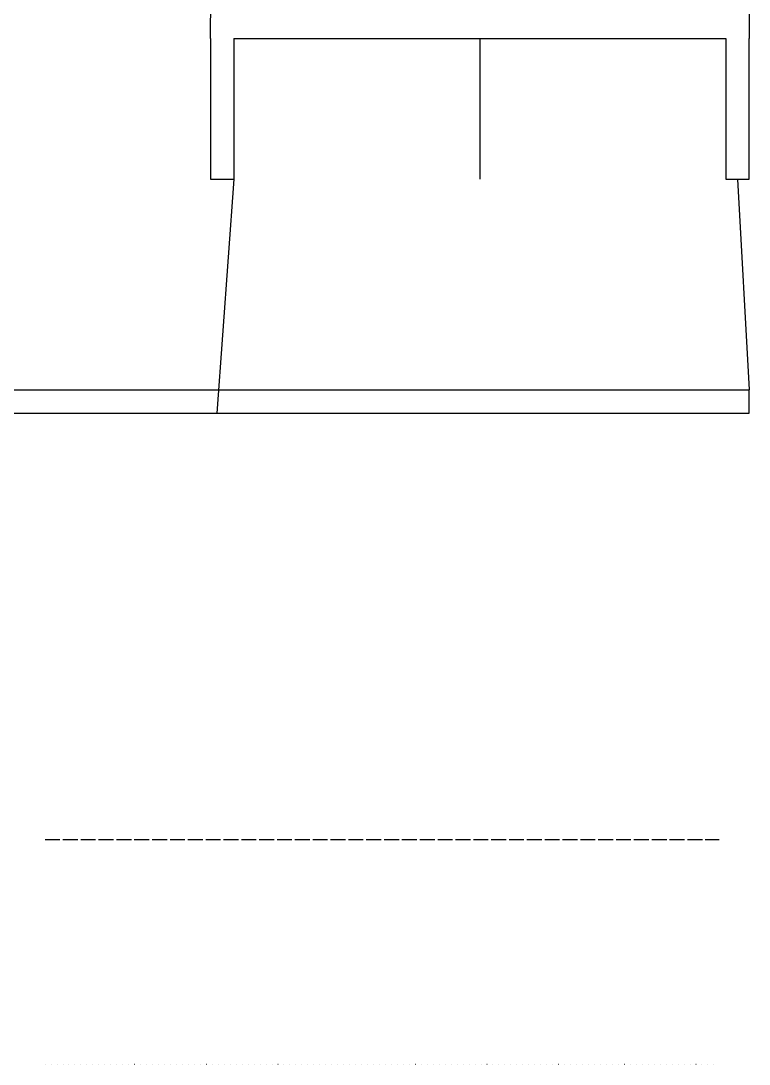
# Model space of a CAD drawing. Header units: millimetres. Extents: x -9564 to 18143, y -28921 to 24346.
# Drawn here: x 14814 to 17924, y -28921 to -24465 of the extents above; entities that cross this region are included whole.
import ezdxf

# ---------------------------------------------------------------- set-up
doc = ezdxf.new("R2010")
doc.units = ezdxf.units.MM
doc.header["$LTSCALE"] = 100
doc.linetypes.add('DASHED2', pattern=[0.762, 0.635, -0.127])
doc.linetypes.add('DOT2', pattern=[0.254, 0, -0.254])
doc.layers.add('MUROS', color=7, linetype='Continuous')

msp = doc.modelspace()

# ---------------------------------------------------------------- linework, layer by layer
for p, q in [((17923.8, -5643.6), (17923.8, -24541.3)), ((15723.8, -24541.3), (17823.8, -24541.3)), ((17823.8, -24541.3), (17823.8, -25141.3)), ((14051.4, -26041.3), (17923.8, -26041.3)), ((14043.2, -26141.3), (17923.8, -26141.3))]:
    msp.add_line(p, q)
at = {"layer": 'MUROS'}
for p, q in [((15623.8, -24541.3), (15631.4, -23650.5)), ((15623.8, -24541.3), (15623.8, -25141.3)), ((15723.8, -24541.3), (15723.8, -25141.3)), ((16773.8, -24541.3), (16773.8, -25141.3)), ((17823.8, -24541.3), (17823.8, -25141.3)), ((17923.8, -25141.3), (17923.8, -24541.3)), ((15623.8, -25141.3), (15723.8, -25141.3)), ((15723.8, -25141.3), (15650.3, -26141.3)), ((17823.8, -25141.3), (17923.8, -25141.3)), ((17873.8, -25141.3), (17923.8, -26041.3)), ((17923.8, -26141.3), (17923.8, -26041.3))]:
    msp.add_line(p, q, dxfattribs=at)
at = {"layer": 'MUROS', "color": 3, "linetype": 'DASHED2'}
msp.add_line((14917.4, -27961.7), (17796, -27961.7), dxfattribs=at)
at = {"layer": 'MUROS', "color": 2, "linetype": 'DOT2'}
msp.add_line((14917.4, -28920.8), (17796, -28920.8), dxfattribs=at)

doc.saveas('drawing.dxf')
